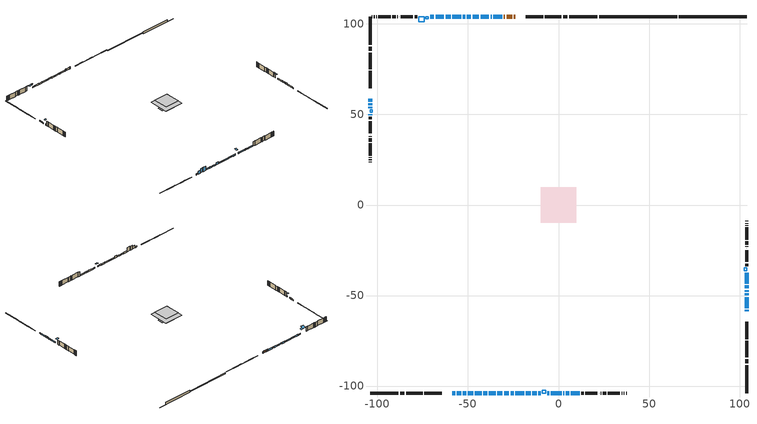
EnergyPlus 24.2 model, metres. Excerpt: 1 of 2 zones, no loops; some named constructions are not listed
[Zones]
conditioned space
 floor outside (Floor1 construction): -1.54,-1.54 -1.54,1.54 1.54,1.54 1.54,-1.54 z1.04
 floor outside (Floor2 construction): -2.39,-2.39 -2.39,2.39 2.39,2.39 2.39,-2.39 z1.04
 floor adiabatic (Floor4 construction): -4.76,-4.76 -4.76,4.76 4.76,4.76 4.76,-4.76 z1.04
 floor adiabatic (AdiabaticFloorConstruction): -9.81,-9.81 -9.81,9.81 9.81,9.81 9.81,-9.81 z3.48
 floor foundation (Slab1 construction): -5,-5 -5,5 5,5 5,-5 z-1.37
 floor foundation (Slab2 construction): -7.92,-2.87 -7.92,2.87 7.92,2.87 7.92,-2.87 z-0.4
 wall outside (RimJoist1 construction): 21.49,104.12 5.8,104.12 / -104.12,-104.12 -88.43,-104.12 / -104.12,104.12 -104.12,88.43 / 104.12,-104.12 104.12,-88.43 z1.04:1.34
 wall outside (RimJoist2 construction): 4.88,104.12 2.52,104.12 / -87.51,-104.12 -85.15,-104.12 / -104.12,87.51 -104.12,85.15 / 104.12,-87.51 104.12,-85.15 z1.04:1.34
 wall outside (RimJoist3 construction): 1.59,104.12 -7.63,104.12 / -84.22,-104.12 -75,-104.12 / -104.12,84.22 -104.12,75 / 104.12,-84.22 104.12,-75 z1.04:1.34
 wall outside (RimJoist4 construction): -8.56,104.12 -18.23,104.12 / -74.07,-104.12 -64.4,-104.12 / -104.12,74.07 -104.12,64.4 / 104.12,-74.07 104.12,-64.4 z1.04:1.34
 wall outside (AdiabaticWallConstruction 1): -23.94,104.12 -24.68,104.12 / -25.61,104.12 -28.67,104.12 / -29.6,104.12 -30.18,104.12 z1.04:3.07
 wall outside (AdiabaticWallConstruction): 104.12,-58.69 104.12,-57.93 z1.04:1.96; -31.11,104.12 -35.99,104.12 / -36.91,104.12 -37.49,104.12 / -38.42,104.12 -42.99,104.12 / -58.69,-104.12 -57.17,-104.12 / 104.12,-57 104.12,-50.9 / -46.14,-104.12 -42.48,-104.12 / -41.55,-104.12 -39.41,-104.12 / -104.12,58.69 -104.12,57.17 / -38.49,-104.12 -34.63,-104.12 / 104.12,-43.43 104.12,-37.33 / -43.92,104.12 -47.44,104.12 / -48.37,104.12 -50.67,104.12 / -51.6,104.12 -52.91,104.12 / -53.84,104.12 -58.71,104.12 / -59.64,104.12 -62.39,104.12 / -63.31,104.12 -67.89,104.12 / -30.03,-104.12 -27.36,-104.12 / -26.43,-104.12 -24.83,-104.12 / -23.9,-104.12 -19.03,-104.12 / -18.1,-104.12 -15.35,-104.12 / -14.43,-104.12 -12.14,-104.12 / -11.21,-104.12 -9.78,-104.12 / -68.82,104.12 -70.91,104.12 / -104.12,56.24 -104.12,55.09 / -104.12,54.17 -104.12,53.4 / -6.1,-104.12 -5.16,-104.12 / -4.24,-104.12 1.73,-104.12 / 2.66,-104.12 3.12,-104.12 / 4.04,-104.12 5.84,-104.12 / 6.76,-104.12 11.64,-104.12 / -104.12,50.25 -104.12,49.57 z1.04:2.26; -56.24,-104.12 -53.8,-104.12 z1.04:4.09; -52.87,-104.12 -51.04,-104.12 / -50.11,-104.12 -47.06,-104.12 z1.04:5.51; 104.12,-49.98 104.12,-48.75 z1.04:2.56; 104.12,-47.83 104.12,-46.96 z1.04:2.46; 104.12,-46.04 104.12,-44.36 z1.04:2.41; -33.7,-104.12 -30.96,-104.12 z1.04:3.07
 wall outside (Wall10 construction): -78.13,104.12 -79.48,104.12 / 12.57,-104.12 13.92,-104.12 / -104.12,48.64 -104.12,47.29 / 104.12,-33.75 104.12,-32.4 z1.04:5.92
 wall outside (Wall1 construction): -80.41,104.12 -87,104.12 / 14.85,-104.12 21.45,-104.12 / -104.12,46.36 -104.12,39.76 / 104.12,-31.47 104.12,-24.88 z1.04:5.92
 wall outside (Wall2 construction): -87.93,104.12 -87.97,104.12 / 22.37,-104.12 22.41,-104.12 / -104.12,38.83 -104.12,38.8 / 104.12,-23.95 104.12,-23.91 z1.04:5.92
 wall outside (Wall3 construction): -88.9,104.12 -89.06,104.12 / 23.34,-104.12 23.5,-104.12 / -104.12,37.87 -104.12,37.71 / 104.12,-22.98 104.12,-22.82 z1.04:5.92
 wall outside (Wall4 construction): -89.99,104.12 -91.85,104.12 / 24.43,-104.12 26.3,-104.12 / -104.12,36.78 -104.12,34.91 / 104.12,-21.89 104.12,-20.03 z1.04:5.92
 wall outside (Wall5 construction): -92.78,104.12 -99.53,104.12 / 27.22,-104.12 33.97,-104.12 / -104.12,33.98 -104.12,27.24 / 104.12,-19.1 104.12,-12.35 z1.04:5.92
 wall outside (Wall6 construction): -100.46,104.12 -100.65,104.12 / 34.9,-104.12 35.09,-104.12 / -104.12,26.31 -104.12,26.12 / 104.12,-11.42 104.12,-11.23 z1.04:5.92
 wall outside (Wall7 construction): -101.58,104.12 -101.92,104.12 / 36.02,-104.12 36.36,-104.12 / -104.12,25.19 -104.12,24.85 / 104.12,-10.3 104.12,-9.96 z1.04:5.92
 wall outside (Wall9 construction): -102.85,104.12 -103.19,104.12 / 37.29,-104.12 37.63,-104.12 / -104.12,23.92 -104.12,23.58 / 104.12,-9.03 104.12,-8.69 z1.04:5.92
 wall foundation (FoundationWall1 construction): 66.47,104.12,-1.37 66.47,104.12,1.04 96.34,104.12,1.04 96.34,104.12,-1.27 104.12,104.12,-1.27 104.12,104.12,-1.37
 wall foundation (FoundationWall2 construction): 65.55,104.12 22.42,104.12 z-0.4:0.3
 window (WindowConstruction): 104.12,-58.69 104.12,-57.93 z1.04:1.95
 window (WindowConstruction 2): -31.11,104.12 -35.99,104.12 z1.04:2.26
 window (WindowConstruction 3): -36.92,104.12 -37.49,104.12 z1.04:2.26
 window (WindowConstruction 4): -38.42,104.12 -42.99,104.12 z1.04:2.26
 window (WindowConstruction 5): -58.69,-104.12 -57.17,-104.12 z1.04:2.26
 window (WindowConstruction 6): -56.24,-104.12 -53.8,-104.12 z1.04:4.09
 window (WindowConstruction 1): 104.12,-57 104.12,-50.9 z1.04:2.26
 window (WindowConstruction 7): -52.87,-104.12 -51.04,-104.12 z1.04:5.51
 window (WindowConstruction 8): -50.11,-104.12 -47.06,-104.12 z1.04:5.51
 window (WindowConstruction 9): -46.14,-104.12 -42.48,-104.12 z1.04:2.26
 window (WindowConstruction 10): -41.55,-104.12 -39.42,-104.12 z1.04:2.26
 window (WindowConstruction 11): -104.12,58.69 -104.12,57.17 z1.04:2.26
 window (WindowConstruction 32): -38.49,-104.12 -34.63,-104.12 z1.04:2.26
 window (WindowConstruction 12): 104.12,-49.97 104.12,-48.76 z1.04:2.56
 window (WindowConstruction 13): 104.12,-47.83 104.12,-46.96 z1.04:2.46
 window (WindowConstruction 14): 104.12,-46.03 104.12,-44.36 z1.04:2.41
 window (WindowConstruction 15): 104.12,-43.43 104.12,-37.33 z1.04:2.26
 window (WindowConstruction 16): -43.92,104.12 -47.44,104.12 z1.04:2.26
 window (WindowConstruction 17): -48.37,104.12 -50.67,104.12 z1.04:2.26
 window (WindowConstruction 18): -51.6,104.12 -52.91,104.12 z1.04:2.26
 window (WindowConstruction 19): -53.84,104.12 -58.71,104.12 z1.04:2.26
 window (WindowConstruction 20): -59.64,104.12 -62.39,104.12 z1.04:2.26
 window (WindowConstruction 21): -63.31,104.12 -67.89,104.12 z1.04:2.26
 window (WindowConstruction 22): -33.7,-104.12 -30.96,-104.12 z1.04:3.07
 window (WindowConstruction 23): -30.03,-104.12 -27.36,-104.12 z1.04:2.26
 window (WindowConstruction 24): -26.43,-104.12 -24.83,-104.12 z1.04:2.26
 window (WindowConstruction 25): -23.9,-104.12 -19.03,-104.12 z1.04:2.26
 window (WindowConstruction 26): -18.1,-104.12 -15.36,-104.12 z1.04:2.26
 window (WindowConstruction 27): -14.43,-104.12 -12.14,-104.12 z1.04:2.26
 window (WindowConstruction 28): -11.21,-104.12 -9.78,-104.12 z1.04:2.26
 window (WindowConstruction 29): -68.82,104.12 -70.91,104.12 z1.04:2.26
 window (WindowConstruction 30): -104.12,56.24 -104.12,55.09 z1.04:2.26
 window (WindowConstruction 31): -104.12,54.17 -104.12,53.4 z1.04:2.26
 window (WindowConstruction 38): -6.1,-104.12 -5.17,-104.12 z1.04:2.26
 window (WindowConstruction 33): -4.24,-104.12 1.73,-104.12 z1.04:2.26
 window (WindowConstruction 34): 2.66,-104.12 3.12,-104.12 z1.04:2.26
 window (WindowConstruction 35): 4.05,-104.12 5.84,-104.12 z1.04:2.26
 window (WindowConstruction 36): 6.76,-104.12 11.64,-104.12 z1.04:2.26
 window (WindowConstruction 37): -104.12,50.25 -104.12,49.57 z1.04:2.26
 door (Door): -23.94,104.12 -24.68,104.12 z1.04:3.07
 door (Door 1): -25.61,104.12 -28.67,104.12 z1.04:3.07
 door (Door 2): -29.6,104.12 -30.18,104.12 z1.04:3.07
 ceiling to attic - vented (Floor3 construction): 7.49,-7.49 7.49,7.49 -7.49,7.49 -7.49,-7.49 z5.92
 ceiling adiabatic (AdiabaticFloorConstruction): 9.81,-9.81 9.81,9.81 -9.81,9.81 -9.81,-9.81 z3.48
 roof outside (AdiabaticRoofConstruction): -73.24,104.12,5.92 -73.24,102.79,6.36 -71.84,102.79,6.36 -71.84,104.12,5.92; 104.12,-34.68,5.92 102.48,-34.68,6.46 102.48,-36.41,6.46 104.12,-36.41,5.92; -104.12,51.18,5.92 -102.89,51.18,6.33 -102.89,52.48,6.33 -104.12,52.48,5.92; -7.02,-104.12,5.92 -7.02,-102.38,6.5 -8.85,-102.38,6.5 -8.85,-104.12,5.92; -77.2,104.12,5.92 -77.2,101.24,6.88 -74.17,101.24,6.88 -74.17,104.12,5.92
 skylight (SkylightConstruction): -73.24,104.12,5.92 -73.24,102.79,6.36 -71.84,102.79,6.36 -71.84,104.12,5.92
 skylight (SkylightConstruction 1): 104.12,-34.68,5.92 102.48,-34.68,6.46 102.48,-36.4,6.46 104.12,-36.4,5.92
 skylight (SkylightConstruction 2): -104.12,51.18,5.92 -102.89,51.18,6.33 -102.89,52.47,6.33 -104.12,52.47,5.92
 skylight (SkylightConstruction 3): -7.02,-104.12,5.92 -7.02,-102.38,6.5 -8.85,-102.38,6.5 -8.85,-104.12,5.92
 skylight (SkylightConstruction 4): -77.2,104.12,5.92 -77.2,101.24,6.88 -74.17,101.24,6.88 -74.17,104.12,5.92
[EnergyManagementSystem:Sensor]
Name | Output:Variable or Output:Meter Index Key | Output:Variable or Output:Meter
s_lgt_16 | RimJoist3:0 | Surface Inside Face Lights Radiation Heat Gain Energy
s_lgt_17 | RimJoist3:180 | Surface Inside Face Lights Radiation Heat Gain Energy
s_lgt_18 | RimJoist3:270 | Surface Inside Face Lights Radiation Heat Gain Energy
s_lgt_19 | RimJoist3:90 | Surface Inside Face Lights Radiation Heat Gain Energy
s_lgt_2 | Floor3 | Surface Inside Face Lights Radiation Heat Gain Energy
s_lgt_20 | RimJoist4:0 | Surface Inside Face Lights Radiation Heat Gain Energy
s_lgt_21 | RimJoist4:180 | Surface Inside Face Lights Radiation Heat Gain Energy
s_lgt_22 | RimJoist4:270 | Surface Inside Face Lights Radiation Heat Gain Energy
s_lgt_23 | RimJoist4:90 | Surface Inside Face Lights Radiation Heat Gain Energy
s_lgt_24 | Slab1 | Surface Inside Face Lights Radiation Heat Gain Energy
s_lgt_25 | Slab2 | Surface Inside Face Lights Radiation Heat Gain Energy
s_lgt_26 | Wall10:0 | Surface Inside Face Lights Radiation Heat Gain Energy
s_lgt_27 | Wall10:180 | Surface Inside Face Lights Radiation Heat Gain Energy
s_lgt_28 | Wall10:270 | Surface Inside Face Lights Radiation Heat Gain Energy
s_lgt_29 | Wall10:90 | Surface Inside Face Lights Radiation Heat Gain Energy
s_lgt_3 | Floor4 | Surface Inside Face Lights Radiation Heat Gain Energy
s_lgt_30 | Wall1:0 | Surface Inside Face Lights Radiation Heat Gain Energy
s_lgt_31 | Wall1:180 | Surface Inside Face Lights Radiation Heat Gain Energy
s_lgt_32 | Wall1:270 | Surface Inside Face Lights Radiation Heat Gain Energy
s_lgt_33 | Wall1:90 | Surface Inside Face Lights Radiation Heat Gain Energy
s_lgt_34 | Wall2:0 | Surface Inside Face Lights Radiation Heat Gain Energy
s_lgt_35 | Wall2:180 | Surface Inside Face Lights Radiation Heat Gain Energy
s_lgt_36 | Wall2:270 | Surface Inside Face Lights Radiation Heat Gain Energy
s_lgt_37 | Wall2:90 | Surface Inside Face Lights Radiation Heat Gain Energy
s_lgt_38 | Wall3:0 | Surface Inside Face Lights Radiation Heat Gain Energy
s_lgt_39 | Wall3:180 | Surface Inside Face Lights Radiation Heat Gain Energy
s_lgt_4 | FoundationWall1 | Surface Inside Face Lights Radiation Heat Gain Energy
s_lgt_40 | Wall3:270 | Surface Inside Face Lights Radiation Heat Gain Energy
s_lgt_41 | Wall3:90 | Surface Inside Face Lights Radiation Heat Gain Energy
s_lgt_42 | Wall4:0 | Surface Inside Face Lights Radiation Heat Gain Energy
s_lgt_43 | Wall4:180 | Surface Inside Face Lights Radiation Heat Gain Energy
s_lgt_44 | Wall4:270 | Surface Inside Face Lights Radiation Heat Gain Energy
s_lgt_45 | Wall4:90 | Surface Inside Face Lights Radiation Heat Gain Energy
s_lgt_46 | Wall5:0 | Surface Inside Face Lights Radiation Heat Gain Energy
s_lgt_47 | Wall5:180 | Surface Inside Face Lights Radiation Heat Gain Energy
s_lgt_48 | Wall5:270 | Surface Inside Face Lights Radiation Heat Gain Energy
s_lgt_49 | Wall5:90 | Surface Inside Face Lights Radiation Heat Gain Energy
s_lgt_5 | FoundationWall2 | Surface Inside Face Lights Radiation Heat Gain Energy
s_lgt_50 | Wall6:0 | Surface Inside Face Lights Radiation Heat Gain Energy
s_lgt_51 | Wall6:180 | Surface Inside Face Lights Radiation Heat Gain Energy
s_lgt_52 | Wall6:270 | Surface Inside Face Lights Radiation Heat Gain Energy
s_lgt_53 | Wall6:90 | Surface Inside Face Lights Radiation Heat Gain Energy
s_lgt_54 | Wall7:0 | Surface Inside Face Lights Radiation Heat Gain Energy
s_lgt_55 | Wall7:180 | Surface Inside Face Lights Radiation Heat Gain Energy
s_lgt_56 | Wall7:270 | Surface Inside Face Lights Radiation Heat Gain Energy
s_lgt_57 | Wall7:90 | Surface Inside Face Lights Radiation Heat Gain Energy
s_lgt_58 | Wall9:0 | Surface Inside Face Lights Radiation Heat Gain Energy
s_lgt_59 | Wall9:180 | Surface Inside Face Lights Radiation Heat Gain Energy
s_lgt_6 | inferred conditioned ceiling | Surface Inside Face Lights Radiation Heat Gain Energy
s_lgt_60 | Wall9:270 | Surface Inside Face Lights Radiation Heat Gain Energy
s_lgt_61 | Wall9:90 | Surface Inside Face Lights Radiation Heat Gain Energy
s_lgt_7 | inferred conditioned floor | Surface Inside Face Lights Radiation Heat Gain Energy
s_lgt_8 | RimJoist1:0 | Surface Inside Face Lights Radiation Heat Gain Energy
s_lgt_9 | RimJoist1:180 | Surface Inside Face Lights Radiation Heat Gain Energy
s_sol | Floor1 | Surface Inside Face Solar Radiation Heat Gain Energy
s_sol_1 | Floor2 | Surface Inside Face Solar Radiation Heat Gain Energy
s_sol_10 | RimJoist1:270 | Surface Inside Face Solar Radiation Heat Gain Energy
s_sol_11 | RimJoist1:90 | Surface Inside Face Solar Radiation Heat Gain Energy
s_sol_12 | RimJoist2:0 | Surface Inside Face Solar Radiation Heat Gain Energy
s_sol_13 | RimJoist2:180 | Surface Inside Face Solar Radiation Heat Gain Energy
s_sol_14 | RimJoist2:270 | Surface Inside Face Solar Radiation Heat Gain Energy
s_sol_15 | RimJoist2:90 | Surface Inside Face Solar Radiation Heat Gain Energy
s_sol_16 | RimJoist3:0 | Surface Inside Face Solar Radiation Heat Gain Energy
s_sol_17 | RimJoist3:180 | Surface Inside Face Solar Radiation Heat Gain Energy
s_sol_18 | RimJoist3:270 | Surface Inside Face Solar Radiation Heat Gain Energy
s_sol_19 | RimJoist3:90 | Surface Inside Face Solar Radiation Heat Gain Energy
s_sol_2 | Floor3 | Surface Inside Face Solar Radiation Heat Gain Energy
s_sol_20 | RimJoist4:0 | Surface Inside Face Solar Radiation Heat Gain Energy
s_sol_21 | RimJoist4:180 | Surface Inside Face Solar Radiation Heat Gain Energy
s_sol_22 | RimJoist4:270 | Surface Inside Face Solar Radiation Heat Gain Energy
s_sol_23 | RimJoist4:90 | Surface Inside Face Solar Radiation Heat Gain Energy
s_sol_24 | Slab1 | Surface Inside Face Solar Radiation Heat Gain Energy
s_sol_25 | Slab2 | Surface Inside Face Solar Radiation Heat Gain Energy
s_sol_26 | Wall10:0 | Surface Inside Face Solar Radiation Heat Gain Energy
s_sol_27 | Wall10:180 | Surface Inside Face Solar Radiation Heat Gain Energy
s_sol_28 | Wall10:270 | Surface Inside Face Solar Radiation Heat Gain Energy
s_sol_29 | Wall10:90 | Surface Inside Face Solar Radiation Heat Gain Energy
s_sol_3 | Floor4 | Surface Inside Face Solar Radiation Heat Gain Energy
s_sol_30 | Wall1:0 | Surface Inside Face Solar Radiation Heat Gain Energy
s_sol_31 | Wall1:180 | Surface Inside Face Solar Radiation Heat Gain Energy
s_sol_32 | Wall1:270 | Surface Inside Face Solar Radiation Heat Gain Energy
s_sol_33 | Wall1:90 | Surface Inside Face Solar Radiation Heat Gain Energy
s_sol_34 | Wall2:0 | Surface Inside Face Solar Radiation Heat Gain Energy
s_sol_35 | Wall2:180 | Surface Inside Face Solar Radiation Heat Gain Energy
s_sol_36 | Wall2:270 | Surface Inside Face Solar Radiation Heat Gain Energy
s_sol_37 | Wall2:90 | Surface Inside Face Solar Radiation Heat Gain Energy
s_sol_38 | Wall3:0 | Surface Inside Face Solar Radiation Heat Gain Energy
s_sol_39 | Wall3:180 | Surface Inside Face Solar Radiation Heat Gain Energy
s_sol_4 | FoundationWall1 | Surface Inside Face Solar Radiation Heat Gain Energy
s_sol_40 | Wall3:270 | Surface Inside Face Solar Radiation Heat Gain Energy
s_sol_41 | Wall3:90 | Surface Inside Face Solar Radiation Heat Gain Energy
s_sol_42 | Wall4:0 | Surface Inside Face Solar Radiation Heat Gain Energy
s_sol_43 | Wall4:180 | Surface Inside Face Solar Radiation Heat Gain Energy
s_sol_44 | Wall4:270 | Surface Inside Face Solar Radiation Heat Gain Energy
s_sol_45 | Wall4:90 | Surface Inside Face Solar Radiation Heat Gain Energy
s_sol_46 | Wall5:0 | Surface Inside Face Solar Radiation Heat Gain Energy
s_sol_47 | Wall5:180 | Surface Inside Face Solar Radiation Heat Gain Energy
s_sol_48 | Wall5:270 | Surface Inside Face Solar Radiation Heat Gain Energy
s_sol_49 | Wall5:90 | Surface Inside Face Solar Radiation Heat Gain Energy
s_sol_5 | FoundationWall2 | Surface Inside Face Solar Radiation Heat Gain Energy
s_sol_50 | Wall6:0 | Surface Inside Face Solar Radiation Heat Gain Energy
s_sol_51 | Wall6:180 | Surface Inside Face Solar Radiation Heat Gain Energy
s_sol_52 | Wall6:270 | Surface Inside Face Solar Radiation Heat Gain Energy
s_sol_53 | Wall6:90 | Surface Inside Face Solar Radiation Heat Gain Energy
s_sol_54 | Wall7:0 | Surface Inside Face Solar Radiation Heat Gain Energy
s_sol_55 | Wall7:180 | Surface Inside Face Solar Radiation Heat Gain Energy
s_sol_56 | Wall7:270 | Surface Inside Face Solar Radiation Heat Gain Energy
s_sol_57 | Wall7:90 | Surface Inside Face Solar Radiation Heat Gain Energy
s_sol_58 | Wall9:0 | Surface Inside Face Solar Radiation Heat Gain Energy
s_sol_59 | Wall9:180 | Surface Inside Face Solar Radiation Heat Gain Energy
s_sol_6 | inferred conditioned ceiling | Surface Inside Face Solar Radiation Heat Gain Energy
s_sol_60 | Wall9:270 | Surface Inside Face Solar Radiation Heat Gain Energy
s_sol_61 | Wall9:90 | Surface Inside Face Solar Radiation Heat Gain Energy
s_sol_7 | inferred conditioned floor | Surface Inside Face Solar Radiation Heat Gain Energy
s_sol_8 | RimJoist1:0 | Surface Inside Face Solar Radiation Heat Gain Energy
s_sol_9 | RimJoist1:180 | Surface Inside Face Solar Radiation Heat Gain Energy
s_surf | Floor1 | Surface Inside Face Net Surface Thermal Radiation Heat Gain Energy
s_surf_1 | Floor2 | Surface Inside Face Net Surface Thermal Radiation Heat Gain Energy
s_surf_10 | RimJoist1:270 | Surface Inside Face Net Surface Thermal Radiation Heat Gain Energy
s_surf_11 | RimJoist1:90 | Surface Inside Face Net Surface Thermal Radiation Heat Gain Energy
s_surf_12 | RimJoist2:0 | Surface Inside Face Net Surface Thermal Radiation Heat Gain Energy
s_surf_13 | RimJoist2:180 | Surface Inside Face Net Surface Thermal Radiation Heat Gain Energy
s_surf_14 | RimJoist2:270 | Surface Inside Face Net Surface Thermal Radiation Heat Gain Energy
s_surf_15 | RimJoist2:90 | Surface Inside Face Net Surface Thermal Radiation Heat Gain Energy
s_surf_16 | RimJoist3:0 | Surface Inside Face Net Surface Thermal Radiation Heat Gain Energy
s_surf_17 | RimJoist3:180 | Surface Inside Face Net Surface Thermal Radiation Heat Gain Energy
s_surf_18 | RimJoist3:270 | Surface Inside Face Net Surface Thermal Radiation Heat Gain Energy
s_surf_19 | RimJoist3:90 | Surface Inside Face Net Surface Thermal Radiation Heat Gain Energy
s_surf_2 | Floor3 | Surface Inside Face Net Surface Thermal Radiation Heat Gain Energy
s_surf_20 | RimJoist4:0 | Surface Inside Face Net Surface Thermal Radiation Heat Gain Energy
s_surf_21 | RimJoist4:180 | Surface Inside Face Net Surface Thermal Radiation Heat Gain Energy
s_surf_22 | RimJoist4:270 | Surface Inside Face Net Surface Thermal Radiation Heat Gain Energy
s_surf_23 | RimJoist4:90 | Surface Inside Face Net Surface Thermal Radiation Heat Gain Energy
s_surf_24 | Slab1 | Surface Inside Face Net Surface Thermal Radiation Heat Gain Energy
s_surf_25 | Slab2 | Surface Inside Face Net Surface Thermal Radiation Heat Gain Energy
s_surf_26 | Wall10:0 | Surface Inside Face Net Surface Thermal Radiation Heat Gain Energy
s_surf_27 | Wall10:180 | Surface Inside Face Net Surface Thermal Radiation Heat Gain Energy
s_surf_28 | Wall10:270 | Surface Inside Face Net Surface Thermal Radiation Heat Gain Energy
s_surf_29 | Wall10:90 | Surface Inside Face Net Surface Thermal Radiation Heat Gain Energy
s_surf_3 | Floor4 | Surface Inside Face Net Surface Thermal Radiation Heat Gain Energy
s_surf_30 | Wall1:0 | Surface Inside Face Net Surface Thermal Radiation Heat Gain Energy
s_surf_31 | Wall1:180 | Surface Inside Face Net Surface Thermal Radiation Heat Gain Energy
s_surf_32 | Wall1:270 | Surface Inside Face Net Surface Thermal Radiation Heat Gain Energy
s_surf_33 | Wall1:90 | Surface Inside Face Net Surface Thermal Radiation Heat Gain Energy
s_surf_34 | Wall2:0 | Surface Inside Face Net Surface Thermal Radiation Heat Gain Energy
s_surf_35 | Wall2:180 | Surface Inside Face Net Surface Thermal Radiation Heat Gain Energy
s_surf_36 | Wall2:270 | Surface Inside Face Net Surface Thermal Radiation Heat Gain Energy
s_surf_37 | Wall2:90 | Surface Inside Face Net Surface Thermal Radiation Heat Gain Energy
s_surf_38 | Wall3:0 | Surface Inside Face Net Surface Thermal Radiation Heat Gain Energy
s_surf_39 | Wall3:180 | Surface Inside Face Net Surface Thermal Radiation Heat Gain Energy
s_surf_4 | FoundationWall1 | Surface Inside Face Net Surface Thermal Radiation Heat Gain Energy
s_surf_40 | Wall3:270 | Surface Inside Face Net Surface Thermal Radiation Heat Gain Energy
s_surf_41 | Wall3:90 | Surface Inside Face Net Surface Thermal Radiation Heat Gain Energy
s_surf_42 | Wall4:0 | Surface Inside Face Net Surface Thermal Radiation Heat Gain Energy
s_surf_43 | Wall4:180 | Surface Inside Face Net Surface Thermal Radiation Heat Gain Energy
s_surf_44 | Wall4:270 | Surface Inside Face Net Surface Thermal Radiation Heat Gain Energy
s_surf_45 | Wall4:90 | Surface Inside Face Net Surface Thermal Radiation Heat Gain Energy
s_surf_46 | Wall5:0 | Surface Inside Face Net Surface Thermal Radiation Heat Gain Energy
s_surf_47 | Wall5:180 | Surface Inside Face Net Surface Thermal Radiation Heat Gain Energy
s_surf_48 | Wall5:270 | Surface Inside Face Net Surface Thermal Radiation Heat Gain Energy
s_surf_49 | Wall5:90 | Surface Inside Face Net Surface Thermal Radiation Heat Gain Energy
s_surf_5 | FoundationWall2 | Surface Inside Face Net Surface Thermal Radiation Heat Gain Energy
s_surf_50 | Wall6:0 | Surface Inside Face Net Surface Thermal Radiation Heat Gain Energy
s_surf_51 | Wall6:180 | Surface Inside Face Net Surface Thermal Radiation Heat Gain Energy
s_surf_52 | Wall6:270 | Surface Inside Face Net Surface Thermal Radiation Heat Gain Energy
s_surf_53 | Wall6:90 | Surface Inside Face Net Surface Thermal Radiation Heat Gain Energy
s_surf_54 | Wall7:0 | Surface Inside Face Net Surface Thermal Radiation Heat Gain Energy
s_surf_55 | Wall7:180 | Surface Inside Face Net Surface Thermal Radiation Heat Gain Energy
s_surf_56 | Wall7:270 | Surface Inside Face Net Surface Thermal Radiation Heat Gain Energy
s_surf_57 | Wall7:90 | Surface Inside Face Net Surface Thermal Radiation Heat Gain Energy
s_surf_58 | Wall9:0 | Surface Inside Face Net Surface Thermal Radiation Heat Gain Energy
s_surf_59 | Wall9:180 | Surface Inside Face Net Surface Thermal Radiation Heat Gain Energy
s_surf_6 | inferred conditioned ceiling | Surface Inside Face Net Surface Thermal Radiation Heat Gain Energy
s_surf_60 | Wall9:270 | Surface Inside Face Net Surface Thermal Radiation Heat Gain Energy
s_surf_61 | Wall9:90 | Surface Inside Face Net Surface Thermal Radiation Heat Gain Energy
s_surf_7 | inferred conditioned floor | Surface Inside Face Net Surface Thermal Radiation Heat Gain Energy
s_surf_8 | RimJoist1:0 | Surface Inside Face Net Surface Thermal Radiation Heat Gain Energy
s_surf_9 | RimJoist1:180 | Surface Inside Face Net Surface Thermal Radiation Heat Gain Energy
